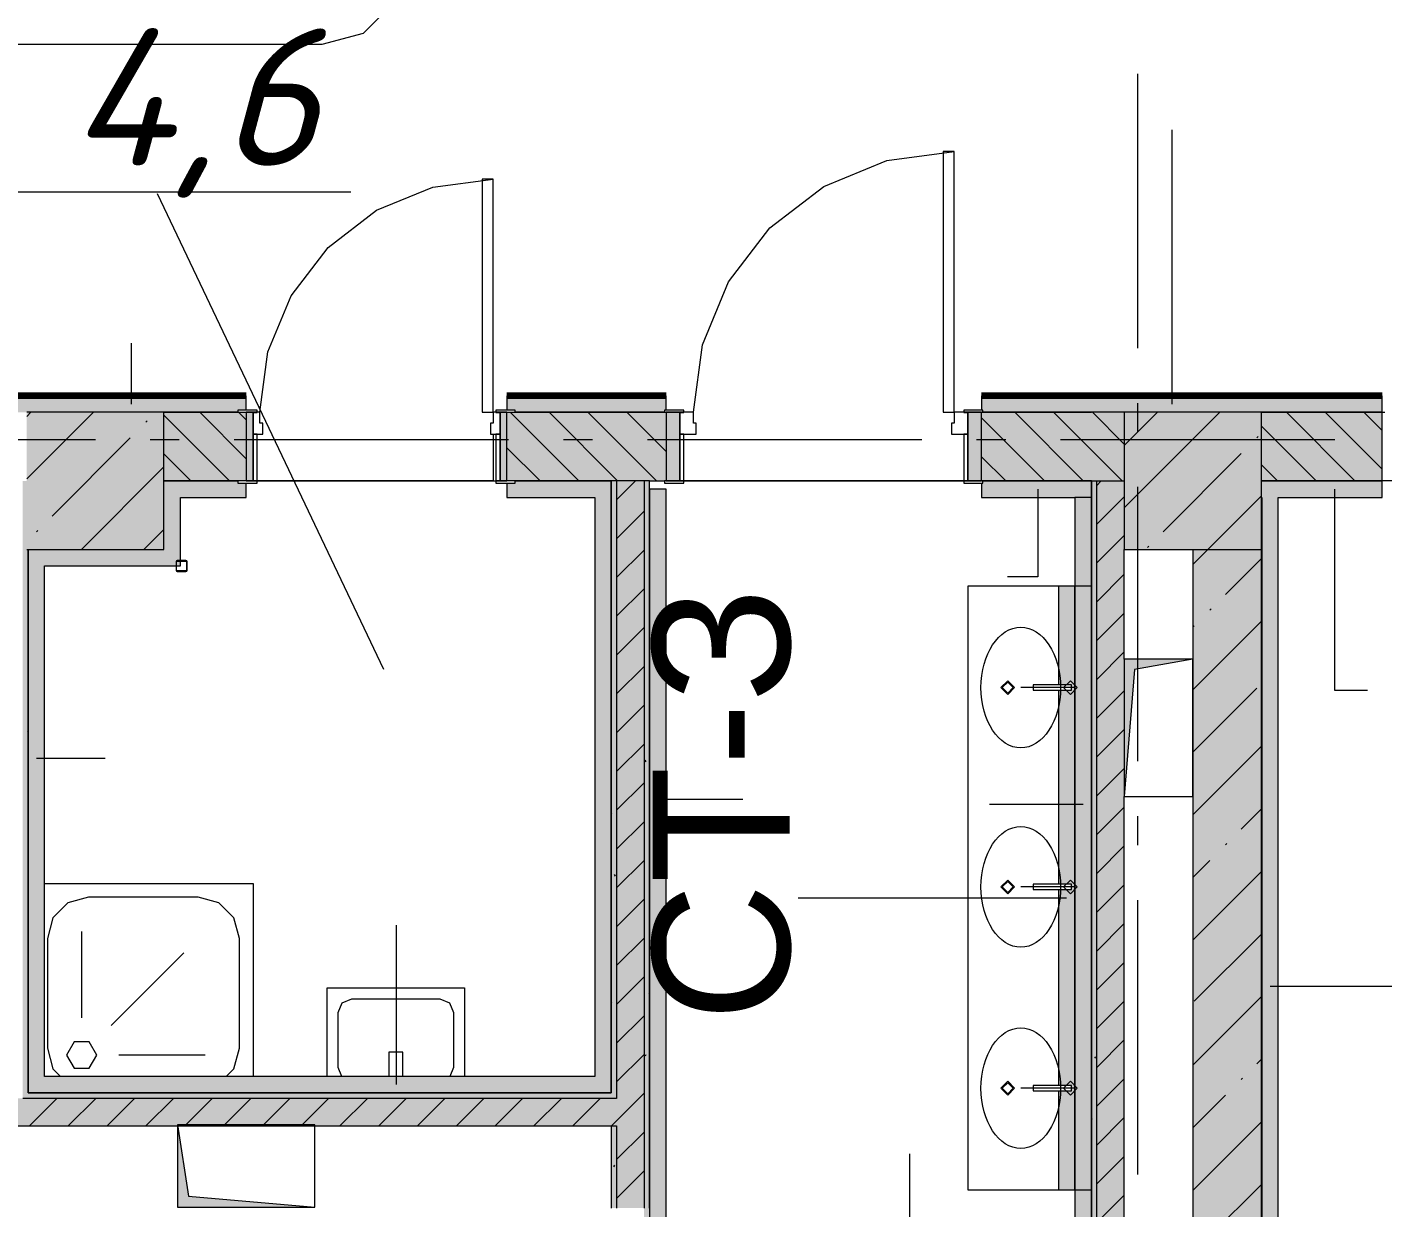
# Model space of a CAD drawing. Header units: millimetres. Extents: x -537608 to 253996, y -217170 to 186033.
# Drawn here: x -355375 to -350434, y -206899 to -202596 of the extents above; entities that cross this region are included whole.
import ezdxf

# ---------------------------------------------------------------- set-up
doc = ezdxf.new("R2010")
doc.units = ezdxf.units.MM
doc.layers.add('16) Лак 1.6м', color=160, linetype='Continuous', lineweight=90)
doc.layers.add('PDF _Геометрия', color=7, linetype='Continuous')
doc.layers.add('PDF _Текст', color=7, linetype='Continuous')
doc.layers.add('PDF _Сплошная заливка', color=7, linetype='Continuous', true_color=0xffffff)
doc.styles.add('PDF GOST-Common', font='arial.ttf')
doc.styles.add('PDF ISOCPEUR Italic', font='isocpeui.ttf')

msp = doc.modelspace()

# ---------------------------------------------------------------- hatches: boundary and pattern name
at = {"layer": 'PDF _Сплошная заливка', "true_color": 0xff7d7d, "transparency": 33554559}
h = msp.add_hatch(color=11, dxfattribs=at)
h.paths.add_polyline_path([(-321426.1849, -203999.6527), (-321123.1866, -203999.6527), (-321123.1866, -203939.6542), (-321816.1883, -203939.6542), (-321816.1883, -203999.6527), (-321694.9038, -203999.6527)], flags=0)
h.paths.add_polyline_path([(-323926.1873, -203999.6527), (-323576.1858, -203999.6527), (-323576.1858, -203939.6542), (-334776.1922, -203939.6542), (-334776.1922, -203999.6527), (-324426.1895, -203999.6527)], flags=0)
h.paths.add_polyline_path([(-335476.1953, -203999.6527), (-335476.1953, -203939.6542), (-335716.1895, -203939.6542), (-335716.1895, -203999.6527), (-335608.8518, -203999.6527)], flags=0)
h.paths.add_polyline_path([(-339976.1894, -203999.6527), (-336416.1926, -203999.6527), (-336416.1926, -203939.6542), (-340318.0442, -203939.6542), (-340318.0442, -203999.6527)], flags=0)
h.paths.add_polyline_path([(-344884.8143, -203999.6527), (-342086.197, -203999.6527), (-342086.197, -203939.6542), (-349226.1959, -203939.6542), (-349226.1959, -203999.6527), (-345356.1994, -203999.6527)], flags=0)
h.paths.add_polyline_path([(-350876.1946, -203999.6527), (-350436.1995, -203999.6527), (-350436.1995, -203939.6542), (-351896.1957, -203939.6542), (-351896.1957, -203991.6523), (-351891.2008, -203991.6523), (-351891.2008, -203999.6527), (-351376.1968, -203999.6527)], flags=0)
h.paths.add_polyline_path([(-353596.1945, -203999.6527), (-353051.1956, -203999.6527), (-353051.1956, -203991.6523), (-353046.2007, -203991.6523), (-353046.2007, -203939.6542), (-353626.1981, -203939.6542), (-353626.1981, -203991.6523), (-353596.1945, -203991.6523), (-353596.1945, -203996.5524)], flags=0)
h.paths.add_polyline_path([(-354606.1973, -203999.6527), (-354606.1973, -203991.6523), (-354576.2023, -203991.6523), (-354576.2023, -203939.6542), (-355710.8611, -203939.6542), (-355710.8611, -203999.6527), (-354876.195, -203999.6527)], flags=0)
at = {"layer": 'PDF _Сплошная заливка', "transparency": 33554559}
h = msp.add_hatch(color=256, dxfattribs=at)
h.paths.add_polyline_path([(-353126.1959, -204249.6538), (-353046.2007, -204249.6538), (-353046.2007, -203999.6527), (-353626.1981, -203999.6527), (-353626.1981, -204249.6538), (-353226.1964, -204249.6538)], flags=0)
h.paths.add_polyline_path([(-351476.1972, -204249.6538), (-351376.1968, -204249.6538), (-351376.1968, -203999.6527), (-351896.1957, -203999.6527), (-351896.1957, -204249.6538), (-351496.1939, -204249.6538)], flags=0)
h.paths.add_polyline_path([(-354876.195, -204249.6538), (-354576.2023, -204249.6538), (-354576.2023, -203999.6527), (-354876.195, -203999.6527)], flags=0)
h = msp.add_hatch(color=256, dxfattribs=at)
h.paths.add_polyline_path([(-350436.1995, -204249.6538), (-350436.1995, -203999.6527), (-350876.1946, -203999.6527), (-350876.1946, -204249.6538), (-350787.6995, -204249.6538)], flags=0)
h.paths.add_polyline_path([(-348976.1948, -204249.6538), (-348976.1948, -203999.6527), (-349226.1959, -203999.6527), (-349226.1959, -204249.6538), (-349101.1609, -204249.6538)], flags=0)
for points in [[(-355370.8579, -206480.0805), (-355370.8579, -204499.6549), (-355376.1973, -204499.6549), (-355376.1973, -204249.6538), (-355390.8545, -204249.6538), (-355390.8545, -206480.0805)], [(-353126.1959, -207047.0654), (-353106.1993, -207047.0654), (-353106.1993, -204249.6538), (-353126.1959, -204249.6538), (-353126.1959, -206899.6569)], [(-351476.1972, -211749.6569), (-351376.1968, -211749.6569), (-351376.1968, -204249.6538), (-351476.1972, -204249.6538), (-351476.1972, -211499.6558)], [(-351126.1957, -211499.6558), (-350876.1946, -211499.6558), (-350876.1946, -204499.6549), (-351126.1957, -204499.6549), (-351126.1957, -211040.3228)]]:
    msp.add_hatch(color=256, dxfattribs=at).paths.add_polyline_path(points)
at = {"layer": 'PDF _Сплошная заливка', "true_color": 0xbce362, "transparency": 33554559}
h = msp.add_hatch(color=63, dxfattribs=at)
h.paths.add_polyline_path([(-353246.2016, -204309.6524), (-353246.2016, -204249.6538), (-353596.1945, -204249.6538), (-353596.1945, -204257.6542), (-353626.1981, -204257.6542), (-353626.1981, -204309.6524), (-353306.2002, -204309.6524)], flags=0)
h.paths.add_polyline_path([(-354876.195, -204309.6524), (-354576.2023, -204309.6524), (-354576.2023, -204257.6542), (-354606.1973, -204257.1547), (-354606.1973, -204249.6538), (-354876.195, -204249.6538)], flags=0)
at = {"layer": 'PDF _Сплошная заливка', "transparency": 33554559}
h = msp.add_hatch(color=256, dxfattribs=at)
h.paths.add_polyline_path([(-353246.2016, -206899.6569), (-353226.1964, -206899.6569), (-353226.1964, -206600.0819), (-353246.2016, -206600.0819), (-353246.2016, -206760.8818)], flags=0)
h.paths.add_polyline_path([(-353226.1964, -206500.0815), (-353226.1964, -204249.6538), (-353246.2016, -204249.6538), (-353246.2016, -206500.0815)], flags=0)
at = {"layer": 'PDF _Сплошная заливка', "true_color": 0x2254ff, "transparency": 33554559}
msp.add_hatch(color=160, dxfattribs=at).paths.add_polyline_path([(-351496.1939, -204309.6524), (-351496.1939, -204249.6538), (-351891.2008, -204250.5365), (-351891.2008, -204257.6542), (-351896.1957, -204257.6542), (-351896.1957, -204309.6524), (-351556.201, -204309.6524)])
at = {"layer": 'PDF _Сплошная заливка', "transparency": 33554559}
h = msp.add_hatch(color=256, dxfattribs=at)
h.paths.add_polyline_path([(-351496.1939, -211749.6569), (-351476.1972, -211749.6569), (-351476.1972, -207147.0659), (-351496.1939, -207149.6537), (-351496.1939, -211040.3228)], flags=0)
h.paths.add_polyline_path([(-351496.1939, -207047.0654), (-351476.1972, -207047.0654), (-351476.1972, -204249.6538), (-351496.1939, -204249.6538), (-351496.1939, -206832.9885)], flags=0)
at = {"layer": 'PDF _Сплошная заливка', "true_color": 0xff7d7d, "transparency": 33554559}
h = msp.add_hatch(color=11, dxfattribs=at)
h.paths.add_polyline_path([(-348976.1948, -204309.6524), (-348976.1948, -204249.6538), (-349226.1959, -204249.6538), (-349226.1959, -204309.6524), (-349036.1933, -204309.6524)], flags=0)
h.paths.add_polyline_path([(-350874.7478, -204309.6524), (-350436.1995, -204309.6524), (-350436.1995, -204249.6538), (-350876.1946, -204249.6538), (-350876.1946, -204309.6524)], flags=0)
at = {"layer": 'PDF _Сплошная заливка', "true_color": 0xbce362, "transparency": 33554559}
for points in [[(-355370.8579, -206420.082), (-355310.8594, -206420.082), (-355310.8594, -204499.6549), (-355370.8579, -204499.6549), (-355370.8579, -205334.3985)], [(-353306.2002, -206480.0805), (-353306.2002, -206420.082), (-355370.8579, -206420.082), (-355370.8579, -206480.0805), (-353317.5075, -206480.0805)]]:
    msp.add_hatch(color=63, dxfattribs=at).paths.add_polyline_path(points)
at = {"layer": 'PDF _Сплошная заливка', "true_color": 0x72dde8, "transparency": 33554559}
msp.add_hatch(color=141, dxfattribs=at).paths.add_polyline_path([(-351616.1995, -206832.9885), (-351556.201, -206832.9885), (-351556.201, -204632.9874), (-351616.1995, -204632.9874), (-351616.1995, -204992.9873), (-351568.4039, -204992.9873), (-351568.4039, -205012.9882), (-351616.1995, -205012.9882), (-351616.1995, -205719.3511), (-351568.4039, -205719.3511), (-351568.4039, -205739.3521), (-351616.1995, -205739.3521), (-351616.1995, -206452.9877), (-351568.4039, -206452.9877), (-351568.4039, -206472.9887), (-351616.1995, -206472.9887), (-351616.1995, -206760.8818)])
at = {"layer": 'PDF _Сплошная заливка', "true_color": 0x7fc3fb, "transparency": 33554559}
msp.add_hatch(color=151, dxfattribs=at).paths.add_polyline_path([(-351556.201, -206832.9885), (-351496.1939, -206832.9885), (-351496.1939, -204632.9874), (-351556.201, -204632.9874), (-351556.201, -206760.8818)])
at = {"layer": 'PDF _Сплошная заливка', "true_color": 0xe2e2e2, "transparency": 33554559}
msp.add_hatch(color=254, dxfattribs=at).paths.add_polyline_path([(-351376.1968, -205399.6546), (-351338.7009, -204937.1525), (-351126.1957, -204899.6524), (-351376.1968, -204899.6524), (-351376.1968, -205334.3985)])
at = {"layer": 'PDF _Сплошная заливка', "transparency": 33554559}
h = msp.add_hatch(color=256, dxfattribs=at)
h.paths.add_polyline_path([(-353246.2016, -206500.0815), (-353246.2016, -206480.0805), (-355390.8545, -206480.0805), (-355390.8545, -206500.0815), (-353317.5075, -206500.0815)], flags=0)
h.paths.add_polyline_path([(-355490.855, -206500.0815), (-355490.855, -206480.0805), (-357830.359, -206480.0805), (-357830.359, -206500.0815), (-355847.3154, -206500.0815)], flags=0)
h.paths.add_polyline_path([(-357890.857, -206500.0815), (-357890.857, -206480.0805), (-357910.8622, -206480.0805), (-357910.8622, -206500.0815)], flags=0)
h = msp.add_hatch(color=256, dxfattribs=at)
h.paths.add_polyline_path([(-353317.5075, -206600.0819), (-353226.1964, -206600.0819), (-353226.1964, -206500.0815), (-357830.359, -206500.0815), (-357830.359, -206600.0819), (-354786.2015, -206600.0819)], flags=0)
h.paths.add_polyline_path([(-358010.8627, -206600.0819), (-357890.857, -206600.0819), (-357890.857, -206500.0815), (-358010.8627, -206500.0815)], flags=0)

# ---------------------------------------------------------------- linework, layer by layer
at = {"layer": '16) Лак 1.6м'}
for p, q in [((-354576.2023, -203939.6542), (-355710.8611, -203939.6542)), ((-353046.2007, -203939.6542), (-353626.1981, -203939.6542)), ((-350436.1995, -203939.6542), (-351896.1957, -203939.6542))]:
    msp.add_line(p, q, dxfattribs=at)
at = {"layer": 'PDF _Геометрия', "color": 253, "lineweight": 9, "true_color": 0xaaaaaa}
for p, q in [((-354149.3058, -202618.2308), (-354039.5051, -202508.4237)), ((-354299.3065, -202658.4222), (-354149.3058, -202618.2308)), ((-355499.3118, -202658.4222), (-354299.3065, -202658.4222)), ((-351326.1966, -203765.8591), (-351326.1966, -202765.8611)), ((-355608.346, -203196.4585), (-354195.4393, -203196.4585)), ((-354074.4691, -204936.8555), (-354899.3092, -203203.8689)), ((-351326.1966, -204071.6949), (-351326.1966, -203965.8599)), ((-355125.8861, -204099.6531), (-356125.8819, -204099.6531)), ((-354820.046, -204099.6531), (-354925.8852, -204099.6531)), ((-353620.0493, -204099.6531), (-354620.0537, -204099.6531)), ((-353314.2177, -204099.6531), (-353420.0484, -204099.6531)), ((-352114.2125, -204099.6531), (-353114.2168, -204099.6531)), ((-351808.3809, -204099.6531), (-351914.2116, -204099.6531)), ((-350608.3842, -204099.6531), (-351608.38, -204099.6531)), ((-354826.2034, -204249.6538), (-354819.202, -204249.6538)), ((-353296.2018, -204249.6538), (-353289.2004, -204249.6538)), ((-351326.1966, -205271.6958), (-351326.1966, -204271.6958)), ((-351496.1939, -204632.9874), (-351946.1959, -204632.9874)), ((-351946.1959, -204632.9874), (-351946.1959, -206832.9885)), ((-351496.1939, -206832.9885), (-351496.1939, -204632.9874)), ((-351126.1957, -204899.6524), (-351376.1968, -204899.6524)), ((-351376.1968, -204899.6524), (-351376.1968, -205399.6546)), ((-351126.1957, -204899.6524), (-351338.7009, -204937.1525)), ((-351126.1957, -205399.6546), (-351126.1957, -204899.6524)), ((-351338.7009, -204937.1525), (-351376.1968, -205399.6546)), ((-351800.6992, -204977.9855), (-351825.6993, -205002.9856)), ((-351800.6992, -204982.9846), (-351820.7044, -205002.9856)), ((-351775.6991, -205002.9856), (-351800.6992, -204977.9855)), ((-351780.7025, -205002.9856), (-351800.6992, -204982.9846)), ((-351568.4039, -204992.9873), (-351708.4063, -204992.9873)), ((-351708.4063, -204992.9873), (-351708.4063, -205012.9882)), ((-351572.4257, -204977.9855), (-351597.4258, -205002.9856)), ((-351547.4256, -205002.9856), (-351572.4257, -204977.9855)), ((-351568.4039, -205012.9882), (-351568.4039, -204992.9873)), ((-351825.6993, -205002.9856), (-351800.6992, -205027.9857)), ((-351820.7044, -205002.9856), (-351800.6992, -205022.9866)), ((-351800.6992, -205022.9866), (-351780.7025, -205002.9856)), ((-351800.6992, -205027.9857), (-351775.6991, -205002.9856)), ((-351558.4057, -205002.9856), (-351753.4031, -205002.9856)), ((-351708.4063, -205012.9882), (-351568.4039, -205012.9882)), ((-351597.4258, -205002.9856), (-351572.4257, -205027.9857)), ((-351572.4257, -205027.9857), (-351547.4256, -205002.9856)), ((-351376.1968, -205399.6546), (-351126.1957, -205399.6546)), ((-351326.1966, -205577.5274), (-351326.1966, -205471.6967)), ((-355310.8594, -205717.0647), (-355000.8597, -205717.0647)), ((-355000.8597, -205717.0647), (-354550.8577, -205717.0647)), ((-354550.8577, -205717.0647), (-354550.8577, -206167.0667)), ((-351800.6992, -205704.3537), (-351825.6993, -205729.3538)), ((-351825.6993, -205729.3538), (-351800.6992, -205754.3539)), ((-351800.6992, -205709.3528), (-351820.7044, -205729.3538)), ((-351820.7044, -205729.3538), (-351800.6992, -205749.3547)), ((-351775.6991, -205729.3538), (-351800.6992, -205704.3537)), ((-351780.7025, -205729.3538), (-351800.6992, -205709.3528)), ((-351800.6992, -205749.3547), (-351780.7025, -205729.3538)), ((-351800.6992, -205754.3539), (-351775.6991, -205729.3538)), ((-351558.4057, -205729.3538), (-351753.4031, -205729.3538)), ((-351568.4039, -205719.3511), (-351708.4063, -205719.3511)), ((-351708.4063, -205719.3511), (-351708.4063, -205739.3521)), ((-351708.4063, -205739.3521), (-351568.4039, -205739.3521)), ((-351572.4257, -205704.3537), (-351597.4258, -205729.3538)), ((-351597.4258, -205729.3538), (-351572.4257, -205754.3539)), ((-351547.4256, -205729.3538), (-351572.4257, -205704.3537)), ((-351572.4257, -205754.3539), (-351547.4256, -205729.3538)), ((-351568.4039, -205739.3521), (-351568.4039, -205719.3511)), ((-355225.8607, -205787.1649), (-355280.761, -205842.0652)), ((-355150.8604, -205767.0649), (-355225.8607, -205787.1649)), ((-355000.8597, -205767.0649), (-355150.8604, -205767.0649)), ((-354750.8586, -205767.0649), (-355000.8597, -205767.0649)), ((-354675.8583, -205787.1649), (-354750.8586, -205767.0649)), ((-354620.9579, -205842.0652), (-354675.8583, -205787.1649)), ((-351326.1966, -206777.5284), (-351326.1966, -205777.5283)), ((-355280.761, -205842.0652), (-355300.861, -205917.0656)), ((-354600.8579, -205917.0656), (-354620.9579, -205842.0652)), ((-355300.861, -205917.0656), (-355300.861, -206317.0674)), ((-355175.8605, -205892.0655), (-355175.8605, -206206.2031)), ((-354600.8579, -206167.0667), (-354600.8579, -205917.0656)), ((-354803.9332, -205970.1402), (-355068.0922, -206234.2992)), ((-354280.86, -206420.082), (-354280.86, -206097.0655)), ((-354280.86, -206097.0655), (-353780.8578, -206097.0655)), ((-353780.8578, -206097.0655), (-353780.8578, -206420.082)), ((-354600.8579, -206317.0674), (-354600.8579, -206167.0667)), ((-354550.8577, -206167.0667), (-354550.8577, -206420.082)), ((-354240.8581, -206187.0676), (-354226.2094, -206151.7118)), ((-354226.2094, -206151.7118), (-354190.8579, -206137.0674)), ((-354190.8579, -206137.0674), (-353870.8599, -206137.0674)), ((-353870.8599, -206137.0674), (-353835.4997, -206151.7118)), ((-353835.4997, -206151.7118), (-353820.8597, -206187.0676)), ((-354240.8581, -206387.0685), (-354240.8581, -206187.0676)), ((-353820.8597, -206187.0676), (-353820.8597, -206387.0685)), ((-355300.861, -206317.0674), (-355280.761, -206392.0677)), ((-355203.7542, -206293.7509), (-355231.6478, -206342.0675)), ((-355147.9668, -206293.7509), (-355203.7542, -206293.7509)), ((-355120.0645, -206342.0675), (-355147.9668, -206293.7509)), ((-354620.9579, -206392.0677), (-354600.8579, -206317.0674)), ((-354005.8587, -206332.0519), (-354055.859, -206332.0519)), ((-354055.859, -206332.0519), (-354055.859, -206420.082)), ((-354005.8587, -206420.082), (-354005.8587, -206332.0519)), ((-355231.6478, -206342.0675), (-355203.7542, -206390.3841)), ((-355147.9668, -206390.3841), (-355120.0645, -206342.0675)), ((-354725.8585, -206342.0675), (-355039.9919, -206342.0675)), ((-355280.761, -206392.0677), (-355252.7468, -206420.082)), ((-355203.7542, -206390.3841), (-355147.9668, -206390.3841)), ((-354648.9722, -206420.082), (-354620.9579, -206392.0677)), ((-354227.1825, -206420.082), (-354240.8581, -206387.0685)), ((-353820.8597, -206387.0685), (-353834.5352, -206420.082)), ((-351800.6992, -206437.9859), (-351825.6993, -206462.986)), ((-351825.6993, -206462.986), (-351800.6992, -206487.9861)), ((-351800.6992, -206442.9851), (-351820.7044, -206462.986)), ((-351820.7044, -206462.986), (-351800.6992, -206482.987)), ((-351775.6991, -206462.986), (-351800.6992, -206437.9859)), ((-351780.7025, -206462.986), (-351800.6992, -206442.9851)), ((-351800.6992, -206482.987), (-351780.7025, -206462.986)), ((-351800.6992, -206487.9861), (-351775.6991, -206462.986)), ((-351558.4057, -206462.986), (-351753.4031, -206462.986)), ((-351568.4039, -206452.9877), (-351708.4063, -206452.9877)), ((-351708.4063, -206452.9877), (-351708.4063, -206472.9887)), ((-351708.4063, -206472.9887), (-351568.4039, -206472.9887)), ((-351572.4257, -206437.9859), (-351597.4258, -206462.986)), ((-351597.4258, -206462.986), (-351572.4257, -206487.9861)), ((-351547.4256, -206462.986), (-351572.4257, -206437.9859)), ((-351572.4257, -206487.9861), (-351547.4256, -206462.986)), ((-351568.4039, -206472.9887), (-351568.4039, -206452.9877)), ((-354826.2034, -206597.0678), (-354826.2034, -206897.0691)), ((-354326.2012, -206597.0678), (-354826.2034, -206597.0678)), ((-354826.2034, -206597.0678), (-354786.2015, -206857.0671)), ((-354326.2012, -206897.0691), (-354326.2012, -206597.0678)), ((-354786.2015, -206857.0671), (-354326.2012, -206897.0691)), ((-351946.1959, -206832.9885), (-351496.1939, -206832.9885)), ((-354826.2034, -206897.0691), (-354326.2012, -206897.0691))]:
    msp.add_line(p, q, dxfattribs=at)
at = {"layer": 'PDF _Геометрия', "lineweight": 9}
for p, q in [((-351201.0582, -203969.6535), (-351201.0582, -202969.6533)), ((-352242.0721, -203082.0247), (-351996.1961, -203049.6528)), ((-351996.1961, -203049.6528), (-352036.198, -203049.6528)), ((-352036.198, -203049.6528), (-352036.198, -203999.6527)), ((-351996.1961, -203999.6527), (-351996.1961, -203049.6528)), ((-352471.1981, -203176.929), (-352242.0721, -203082.0247)), ((-353896.1959, -203178.617), (-353676.1984, -203149.6533)), ((-353676.1984, -203149.6533), (-353716.2002, -203149.6533)), ((-353716.2002, -203149.6533), (-353716.2002, -203999.6527)), ((-353676.1984, -203999.6527), (-353676.1984, -203149.6533)), ((-354101.2002, -203263.5316), (-353896.1959, -203178.617)), ((-352667.9524, -203327.9029), (-352471.1981, -203176.929)), ((-354277.243, -203398.6123), (-354101.2002, -203263.5316)), ((-352818.9262, -203524.6549), (-352667.9524, -203327.9029)), ((-354412.3194, -203574.6551), (-354277.243, -203398.6123)), ((-352913.8284, -203753.7766), (-352818.9262, -203524.6549)), ((-354497.2319, -203779.6594), (-354412.3194, -203574.6551)), ((-354994.8229, -203969.6535), (-354994.8229, -203747.7699)), ((-352946.2002, -203999.6527), (-352913.8284, -203753.7766)), ((-354526.2021, -203999.6527), (-354497.2319, -203779.6594)), ((-354576.2023, -203991.6523), (-354576.2023, -203939.6542)), ((-353626.1981, -203939.6542), (-353626.1981, -203991.6523)), ((-353046.2007, -203991.6523), (-353046.2007, -203939.6542)), ((-351896.1957, -203939.6542), (-351896.1957, -203991.6523)), ((-350436.1995, -203999.6527), (-350436.1995, -203939.6542)), ((-355376.1973, -204242.6653), (-355133.1889, -203999.6527)), ((-355376.1973, -204014.5683), (-355361.2816, -203999.6527)), ((-354876.195, -203999.6527), (-355376.1973, -203999.6527)), ((-354876.195, -204499.6549), (-354876.195, -203999.6527)), ((-354606.1973, -203999.6527), (-354876.195, -203999.6527)), ((-354876.195, -203999.6527), (-354606.1973, -203999.6527)), ((-354636.6745, -204249.6538), (-354876.195, -204010.1333)), ((-354576.2023, -204168.7113), (-354745.2609, -203999.6527)), ((-354536.2004, -203991.6523), (-354606.1973, -203991.6523)), ((-354606.1973, -203991.6523), (-354606.1973, -203999.6527)), ((-354606.1973, -203999.6527), (-354536.2004, -203999.6527)), ((-354576.2023, -204027.2923), (-354603.8377, -203999.6527)), ((-354551.2022, -203999.6527), (-354576.2023, -203999.6527)), ((-354576.2023, -203999.6527), (-354576.2023, -204249.6538)), ((-354526.2021, -203999.6527), (-354551.2022, -203999.6527)), ((-354551.2022, -203999.6527), (-354551.2022, -204079.6522)), ((-354551.2022, -204249.6538), (-354551.2022, -203999.6527)), ((-354536.2004, -203999.6527), (-354551.2022, -203999.6527)), ((-354551.2022, -203999.6527), (-354551.2022, -204000.656)), ((-354551.2022, -204000.656), (-354536.2004, -204000.656)), ((-354536.2004, -203999.6527), (-354536.2004, -203991.6523)), ((-354536.2004, -204000.656), (-354536.2004, -203999.6527)), ((-354526.2021, -204039.6546), (-354526.2021, -203999.6527)), ((-353716.2002, -203999.6527), (-353676.1984, -203999.6527)), ((-353676.1984, -203999.6527), (-353676.1984, -204039.6546)), ((-353651.1983, -203999.6527), (-353676.1984, -203999.6527)), ((-353596.1945, -203991.6523), (-353666.2, -203991.6523)), ((-353666.2, -203991.6523), (-353666.2, -203999.6527)), ((-353651.1983, -203999.6527), (-353666.2, -203999.6527)), ((-353666.2, -203999.6527), (-353666.2, -204000.656)), ((-353666.2, -203999.6527), (-353596.1945, -203999.6527)), ((-353666.2, -204000.656), (-353651.1983, -204000.656)), ((-353651.1983, -204079.6522), (-353651.1983, -203999.6527)), ((-353626.1981, -203999.6527), (-353651.1983, -203999.6527)), ((-353651.1983, -203999.6527), (-353651.1983, -204249.6538)), ((-353651.1983, -204000.656), (-353651.1983, -203999.6527)), ((-353626.1981, -204249.6538), (-353626.1981, -203999.6527)), ((-353363.8821, -204249.6538), (-353613.8832, -203999.6527)), ((-353596.1945, -203999.6527), (-353596.1945, -203991.6523)), ((-353051.1956, -203999.6527), (-353596.1945, -203999.6527)), ((-353596.1945, -203999.6527), (-353051.1956, -203999.6527)), ((-353222.4674, -204249.6538), (-353472.4685, -203999.6527)), ((-353081.0441, -204249.6538), (-353331.0453, -203999.6527)), ((-353046.2007, -204143.0783), (-353189.6219, -203999.6527)), ((-352981.1987, -203991.6523), (-353051.1956, -203991.6523)), ((-353051.1956, -203991.6523), (-353051.1956, -203999.6527)), ((-353051.1956, -203999.6527), (-352981.1987, -203999.6527)), ((-353046.2007, -204001.655), (-353048.1986, -203999.6527)), ((-352996.2005, -203999.6527), (-353046.2007, -203999.6527)), ((-353046.2007, -203999.6527), (-353046.2007, -204249.6538)), ((-352946.2002, -203999.6527), (-352996.2005, -203999.6527)), ((-352996.2005, -203999.6527), (-352996.2005, -204079.6522)), ((-352996.2005, -204249.6538), (-352996.2005, -203999.6527)), ((-352981.1987, -203999.6527), (-352996.2005, -203999.6527)), ((-352996.2005, -203999.6527), (-352996.2005, -204000.656)), ((-352996.2005, -204000.656), (-352981.1987, -204000.656)), ((-352981.1987, -203999.6527), (-352981.1987, -203991.6523)), ((-352981.1987, -204000.656), (-352981.1987, -203999.6527)), ((-352946.2002, -204039.6546), (-352946.2002, -203999.6527)), ((-352036.198, -203999.6527), (-351996.1961, -203999.6527)), ((-351996.1961, -203999.6527), (-351996.1961, -204039.6546)), ((-351946.1959, -203999.6527), (-351996.1961, -203999.6527)), ((-351891.2008, -203991.6523), (-351961.1976, -203991.6523)), ((-351961.1976, -203991.6523), (-351961.1976, -203999.6527)), ((-351946.1959, -203999.6527), (-351961.1976, -203999.6527)), ((-351961.1976, -203999.6527), (-351961.1976, -204000.656)), ((-351961.1976, -203999.6527), (-351891.2008, -203999.6527)), ((-351961.1976, -204000.656), (-351946.1959, -204000.656)), ((-351946.1959, -204079.6522), (-351946.1959, -203999.6527)), ((-351896.1957, -203999.6527), (-351946.1959, -203999.6527)), ((-351946.1959, -203999.6527), (-351946.1959, -204249.6538)), ((-351946.1959, -204000.656), (-351946.1959, -203999.6527)), ((-351896.1957, -204249.6538), (-351896.1957, -203999.6527)), ((-351891.2008, -203999.6527), (-351891.2008, -203991.6523)), ((-351496.1939, -203999.6527), (-351891.2008, -203999.6527)), ((-351891.2008, -203999.6527), (-351496.1939, -203999.6527)), ((-351525.4051, -204249.6538), (-351775.4062, -203999.6527)), ((-351383.9819, -204249.6538), (-351633.983, -203999.6527)), ((-351476.1972, -203999.6527), (-351496.1939, -203999.6527)), ((-351376.1968, -204116.0199), (-351492.5683, -203999.6527)), ((-351376.1968, -203999.6527), (-351476.1972, -203999.6527)), ((-351376.1968, -204348.44), (-351027.4095, -203999.6527)), ((-351376.1968, -204120.343), (-351255.5108, -203999.6527)), ((-350876.1946, -203999.6527), (-351376.1968, -203999.6527)), ((-351376.1968, -203999.6527), (-351376.1968, -204499.6549)), ((-350876.1946, -204499.6549), (-350876.1946, -203999.6527)), ((-350436.1995, -203999.6527), (-350876.1946, -203999.6527)), ((-350876.1946, -203999.6527), (-350436.1995, -203999.6527)), ((-350535.4594, -204249.6538), (-350785.4604, -203999.6527)), ((-350436.1995, -204207.4947), (-350644.0371, -203999.6527)), ((-350436.1995, -204066.0714), (-350502.6138, -203999.6527)), ((-350436.1995, -204249.6538), (-350436.1995, -203999.6527)), ((-354941.5243, -204036.085), (-354936.7792, -204031.3442)), ((-354516.1952, -204039.6546), (-354526.2021, -204039.6546)), ((-354516.1952, -204079.6522), (-354516.1952, -204039.6546)), ((-353676.1984, -204039.6546), (-353686.1966, -204039.6546)), ((-353686.1966, -204039.6546), (-353686.1966, -204079.6522)), ((-352936.202, -204039.6546), (-352946.2002, -204039.6546)), ((-352936.202, -204079.6522), (-352936.202, -204039.6546)), ((-351996.1961, -204039.6546), (-352006.1944, -204039.6546)), ((-352006.1944, -204039.6546), (-352006.1944, -204079.6522)), ((-351666.8284, -204249.6538), (-351896.1957, -204020.2866)), ((-350676.8826, -204249.6538), (-350876.1946, -204050.3332)), ((-355283.6718, -204378.2326), (-354998.5431, -204093.1125)), ((-354551.2022, -204079.6522), (-354516.1952, -204079.6522)), ((-354536.2004, -204079.6522), (-354551.2022, -204079.6522)), ((-354551.2022, -204079.6522), (-354551.2022, -204249.6538)), ((-354536.2004, -204249.6538), (-354536.2004, -204079.6522)), ((-353686.1966, -204079.6522), (-353651.1983, -204079.6522)), ((-353651.1983, -204079.6522), (-353666.2, -204079.6522)), ((-353666.2, -204079.6522), (-353666.2, -204249.6538)), ((-353651.1983, -204249.6538), (-353651.1983, -204079.6522)), ((-352996.2005, -204079.6522), (-352936.202, -204079.6522)), ((-352981.1987, -204079.6522), (-352996.2005, -204079.6522)), ((-352996.2005, -204079.6522), (-352996.2005, -204249.6538)), ((-352981.1987, -204249.6538), (-352981.1987, -204079.6522)), ((-352006.1944, -204079.6522), (-351946.1959, -204079.6522)), ((-351946.1959, -204079.6522), (-351961.1976, -204079.6522)), ((-351961.1976, -204079.6522), (-351961.1976, -204249.6538)), ((-351946.1959, -204249.6538), (-351946.1959, -204079.6522)), ((-350892.7723, -204093.1125), (-350888.0272, -204088.3674)), ((-354778.0978, -204249.6538), (-354876.195, -204151.5566)), ((-353505.3054, -204249.6538), (-353626.1981, -204128.7611)), ((-351234.9198, -204435.26), (-350949.7911, -204150.1356)), ((-355176.9886, -204499.6549), (-354876.195, -204198.8613)), ((-351808.2518, -204249.6538), (-351896.1957, -204161.7056)), ((-350818.2973, -204249.6538), (-350876.1946, -204191.7565)), ((-354876.195, -204249.6538), (-354606.1973, -204249.6538)), ((-354606.1973, -204249.6538), (-354876.195, -204249.6538)), ((-354536.2004, -204249.6538), (-354606.1973, -204249.6538)), ((-354606.1973, -204249.6538), (-354606.1973, -204257.6542)), ((-354606.1973, -204257.6542), (-354536.2004, -204257.6542)), ((-354576.2023, -204249.6538), (-354551.2022, -204249.6538)), ((-354576.2023, -204309.6524), (-354576.2023, -204257.6542)), ((-354551.2022, -204249.6538), (-354536.2004, -204249.6538)), ((-354536.2004, -204257.6542), (-354536.2004, -204249.6538)), ((-353666.2, -204249.6538), (-353651.1983, -204249.6538)), ((-353596.1945, -204249.6538), (-353666.2, -204249.6538)), ((-353666.2, -204249.6538), (-353666.2, -204257.6542)), ((-353666.2, -204257.6542), (-353596.1945, -204257.6542)), ((-353651.1983, -204249.6538), (-353626.1981, -204249.6538)), ((-353626.1981, -204257.6542), (-353626.1981, -204309.6524)), ((-353246.2016, -204249.6538), (-353596.1945, -204249.6538)), ((-353596.1945, -204249.6538), (-353246.2016, -204249.6538)), ((-353596.1945, -204257.6542), (-353596.1945, -204249.6538)), ((-353226.1964, -204249.6538), (-353246.2016, -204249.6538)), ((-353246.2016, -204249.6538), (-353246.2016, -204309.6524)), ((-353246.2016, -204309.6524), (-353246.2016, -204249.6538)), ((-353226.1964, -204318.9229), (-353156.9315, -204249.6538)), ((-353126.1959, -204249.6538), (-353226.1964, -204249.6538)), ((-353226.1964, -204249.6538), (-353226.1964, -206500.0815)), ((-353106.1993, -204249.6538), (-353126.1959, -204249.6538)), ((-353126.1959, -204249.6538), (-353126.1959, -206899.6569)), ((-353106.1993, -206899.6569), (-353106.1993, -204249.6538)), ((-353106.1993, -204249.6538), (-353051.1956, -204249.6538)), ((-352981.1987, -204249.6538), (-353051.1956, -204249.6538)), ((-353051.1956, -204249.6538), (-353051.1956, -204257.6542)), ((-353051.1956, -204257.6542), (-352981.1987, -204257.6542)), ((-353046.2007, -204249.6538), (-352996.2005, -204249.6538)), ((-352996.2005, -204249.6538), (-352981.1987, -204249.6538)), ((-352981.1987, -204257.6542), (-352981.1987, -204249.6538)), ((-351961.1976, -204249.6538), (-351946.1959, -204249.6538)), ((-351891.2008, -204249.6538), (-351961.1976, -204249.6538)), ((-351961.1976, -204249.6538), (-351961.1976, -204257.6542)), ((-351961.1976, -204257.6542), (-351891.2008, -204257.6542)), ((-351946.1959, -204249.6538), (-351896.1957, -204249.6538)), ((-351896.1957, -204257.6542), (-351896.1957, -204309.6524)), ((-351891.2008, -204257.6542), (-351891.2008, -204249.6538)), ((-351496.1939, -204249.6538), (-351891.2008, -204249.6538)), ((-351891.2008, -204249.6538), (-351496.1939, -204249.6538)), ((-351496.1939, -204309.6524), (-351496.1939, -204249.6538)), ((-351496.1939, -204249.6538), (-351496.1939, -204632.9874)), ((-351496.1939, -204249.6538), (-351476.1972, -204249.6538)), ((-351476.1972, -204265.9775), (-351459.8778, -204249.6538)), ((-351476.1972, -207047.0654), (-351476.1972, -204249.6538)), ((-351476.1972, -204249.6538), (-351376.1968, -204249.6538)), ((-350436.1995, -204249.6538), (-350876.1946, -204249.6538)), ((-350876.1946, -204249.6538), (-350436.1995, -204249.6538)), ((-350436.1995, -204309.6524), (-350436.1995, -204249.6538)), ((-353046.2007, -204279.6531), (-353106.1993, -204279.6531)), ((-353106.1993, -204279.6531), (-353106.1993, -207209.6566)), ((-353046.2007, -207209.6566), (-353046.2007, -204279.6531)), ((-351691.3463, -204279.6531), (-351691.3463, -204598.7769)), ((-351476.1972, -204407.4008), (-351376.1968, -204307.4003)), ((-351071.2178, -204499.6549), (-350876.1946, -204304.636)), ((-350609.4435, -204279.6531), (-350609.4435, -205012.7299)), ((-354816.1965, -204499.6549), (-354816.1965, -204309.6524)), ((-354816.1965, -204309.6524), (-354576.2023, -204309.6524)), ((-353626.1981, -204309.6524), (-353306.2002, -204309.6524)), ((-353306.2002, -204309.6524), (-353306.2002, -206420.082)), ((-353246.2016, -206480.0805), (-353246.2016, -204309.6524)), ((-353246.2016, -204309.6524), (-353246.2016, -206480.0805)), ((-351896.1957, -204309.6524), (-351556.201, -204309.6524)), ((-351556.201, -204309.6524), (-351556.201, -204632.9874)), ((-351496.1939, -204309.6524), (-351556.201, -204309.6524)), ((-351496.1939, -204632.9874), (-351496.1939, -204309.6524)), ((-350876.1946, -204309.6524), (-350874.7478, -204309.6524)), ((-350874.7478, -204309.6524), (-350874.7478, -211689.6583)), ((-350814.7492, -211689.6583), (-350814.7492, -204309.6524)), ((-350814.7492, -204309.6524), (-350436.1995, -204309.6524)), ((-353226.1964, -204460.342), (-353126.1959, -204360.3415)), ((-355340.6907, -204435.26), (-355335.9542, -204430.5149)), ((-354948.8874, -204499.6549), (-354876.195, -204426.9625)), ((-351476.1972, -204548.8198), (-351376.1968, -204448.8194)), ((-355376.1973, -204499.6549), (-354876.195, -204499.6549)), ((-355370.8579, -206420.082), (-355370.8579, -204499.6549)), ((-355370.8579, -204499.6549), (-355370.8579, -206420.082)), ((-354816.1965, -204559.6535), (-354816.1965, -204499.6549)), ((-353226.1964, -204601.7653), (-353126.1959, -204501.7648)), ((-351376.1968, -204899.6524), (-351376.1968, -204499.6549)), ((-351376.1968, -204499.6549), (-350876.1946, -204499.6549)), ((-351291.9387, -204492.2832), (-351287.2022, -204487.5424)), ((-351126.1957, -204554.6371), (-351071.2178, -204499.6549)), ((-351126.1957, -204499.6549), (-351126.1957, -211499.6558)), ((-350876.1946, -211499.6558), (-350876.1946, -204499.6549)), ((-354830.6385, -204540.828), (-354831.8097, -204543.6527)), ((-354831.8097, -204543.6527), (-354831.8097, -204575.6542)), ((-354827.8052, -204539.6525), (-354830.6385, -204540.828)), ((-354829.8031, -204543.6527), (-354829.2176, -204542.2404)), ((-354829.8031, -204575.6542), (-354829.8031, -204543.6527)), ((-354829.2176, -204542.2404), (-354827.8052, -204541.6548)), ((-354795.8037, -204539.6525), (-354827.8052, -204539.6525)), ((-354827.8052, -204541.6548), (-354795.8037, -204541.6548)), ((-354792.979, -204540.828), (-354795.8037, -204539.6525)), ((-354795.8037, -204541.6548), (-354794.3913, -204542.2404)), ((-354794.3913, -204542.2404), (-354793.8058, -204543.6527)), ((-354793.8058, -204543.6527), (-354793.8058, -204575.6542)), ((-354791.8078, -204543.6527), (-354792.979, -204540.828)), ((-354791.8078, -204575.6542), (-354791.8078, -204543.6527)), ((-351006.8186, -204663.357), (-350876.1946, -204532.7372)), ((-355310.8594, -206420.082), (-355310.8594, -204559.6535)), ((-355310.8594, -204559.6535), (-354816.1965, -204559.6535)), ((-354831.8097, -204575.6542), (-354830.6385, -204578.4832)), ((-354830.6385, -204578.4832), (-354827.8052, -204579.6544)), ((-354829.2176, -204577.0666), (-354829.8031, -204575.6542)), ((-354827.8052, -204577.6565), (-354829.2176, -204577.0666)), ((-354795.8037, -204577.6565), (-354827.8052, -204577.6565)), ((-354827.8052, -204579.6544), (-354795.8037, -204579.6544)), ((-354794.3913, -204577.0666), (-354795.8037, -204577.6565)), ((-354795.8037, -204579.6544), (-354792.979, -204578.4832)), ((-354793.8058, -204575.6542), (-354794.3913, -204577.0666)), ((-354792.979, -204578.4832), (-354791.8078, -204575.6542)), ((-351691.3463, -204598.7769), (-351801.2245, -204598.7769)), ((-351476.1972, -204690.2431), (-351376.1968, -204590.2427)), ((-353226.1964, -204743.1842), (-353126.1959, -204643.1838)), ((-351476.1972, -204831.6621), (-351376.1968, -204731.6616)), ((-351063.8461, -204720.3801), (-351059.101, -204715.6393)), ((-353226.1964, -204884.6075), (-353126.1959, -204784.6071)), ((-351126.1957, -205010.8353), (-350876.1946, -204760.8341)), ((-351126.1957, -204782.734), (-351120.8649, -204777.4076)), ((-351476.1972, -204973.0853), (-351376.1968, -204873.0849)), ((-353226.1964, -205026.0265), (-353126.1959, -204926.0304)), ((-351476.1972, -205114.5043), (-351376.1968, -205014.5039)), ((-351126.1957, -205238.9322), (-350892.7723, -205005.5045)), ((-350609.4435, -205012.7299), (-350489.5842, -205012.7299)), ((-353226.1964, -205167.4498), (-353126.1959, -205067.4494)), ((-351476.1972, -205255.9277), (-351376.1968, -205155.9272)), ((-353226.1964, -205308.8731), (-353126.1959, -205208.8726)), ((-351126.1957, -205467.0291), (-350876.1946, -205217.0323)), ((-355340.8543, -205260.0182), (-355089.6734, -205260.0182)), ((-351476.1972, -205397.3509), (-351376.1968, -205297.3505)), ((-353226.1964, -205450.2921), (-353126.1959, -205350.2916)), ((-353076.1957, -205410.1567), (-352766.1099, -205410.1567)), ((-351526.1975, -205428.9262), (-351867.3632, -205428.9262)), ((-351476.1972, -205538.7699), (-351376.1968, -205438.7695)), ((-351376.1968, -211499.6558), (-351376.1968, -205399.6546)), ((-353226.1964, -205591.7154), (-353126.1959, -205491.7149)), ((-350949.7911, -205518.7259), (-350876.1946, -205445.1293)), ((-351476.1972, -205680.1932), (-351376.1968, -205580.1927)), ((-351006.8186, -205575.7491), (-351002.0735, -205571.0082)), ((-353226.1964, -205733.1344), (-353126.1959, -205633.1339)), ((-351126.1957, -205695.1304), (-351063.8461, -205632.7766)), ((-351126.1957, -205923.2274), (-350876.1946, -205673.2263)), ((-351476.1972, -205821.6122), (-351376.1968, -205721.6118)), ((-353226.1964, -205874.5577), (-353126.1959, -205774.5572)), ((-351586.196, -205770.501), (-352565.0498, -205770.501)), ((-354028.0342, -206450.0812), (-354028.0342, -205869.4121)), ((-351476.1972, -205963.0355), (-351376.1968, -205863.035)), ((-353226.1964, -206015.9766), (-353126.1959, -205915.9762)), ((-351120.8649, -206145.9979), (-350876.1946, -205901.3275)), ((-351476.1972, -206104.4545), (-351376.1968, -206004.454)), ((-353226.1964, -206157.3999), (-353126.1959, -206057.3995)), ((-351126.1957, -206379.4256), (-350876.1946, -206129.4244)), ((-350844.7528, -206090.8909), (-350378.6037, -206090.8909)), ((-351476.1972, -206245.8777), (-351376.1968, -206145.8773)), ((-353226.1964, -206298.819), (-353126.1959, -206198.8228)), ((-351476.1972, -206387.2968), (-351376.1968, -206287.3006)), ((-353226.1964, -206440.2422), (-353126.1959, -206340.2418)), ((-350892.7723, -206374.0948), (-350876.1946, -206357.5257)), ((-355370.8579, -206480.0805), (-355370.8579, -206420.082)), ((-355370.8579, -206420.082), (-355370.8579, -206480.0805)), ((-353306.2002, -206420.082), (-355310.8594, -206420.082)), ((-351476.1972, -206528.7201), (-351376.1968, -206428.7196)), ((-350949.7911, -206431.1223), (-350945.0547, -206426.3815)), ((-353306.2002, -206480.0805), (-355370.8579, -206480.0805)), ((-355370.8579, -206480.0805), (-353306.2002, -206480.0805)), ((-353246.2016, -206480.0805), (-353306.2002, -206480.0805)), ((-353306.2002, -206480.0805), (-353246.2016, -206480.0805)), ((-353226.1964, -206581.6655), (-353126.1959, -206481.665)), ((-353246.2016, -206500.0815), (-355390.8545, -206500.0815)), ((-355365.9406, -206600.0819), (-355265.9401, -206500.0815)), ((-355224.5173, -206600.0819), (-355124.5169, -206500.0815)), ((-355083.0939, -206600.0819), (-354983.0935, -206500.0815)), ((-354941.6707, -206600.0819), (-354841.6702, -206500.0815)), ((-354800.2474, -206600.0819), (-354700.2556, -206500.0815)), ((-354658.8327, -206600.0819), (-354558.8323, -206500.0815)), ((-354517.4094, -206600.0819), (-354417.409, -206500.0815)), ((-354375.9861, -206600.0819), (-354275.9857, -206500.0815)), ((-354234.5629, -206600.0819), (-354134.5624, -206500.0815)), ((-354093.1482, -206600.0819), (-353993.1477, -206500.0815)), ((-353951.7249, -206600.0819), (-353851.7244, -206500.0815)), ((-353810.3016, -206600.0819), (-353710.3011, -206500.0815)), ((-353668.8783, -206600.0819), (-353568.8778, -206500.0815)), ((-353527.455, -206600.0819), (-353427.4546, -206500.0815)), ((-353386.0403, -206600.0819), (-353286.0399, -206500.0815)), ((-353226.1964, -206500.0815), (-353246.2016, -206500.0815)), ((-351126.1957, -206607.5225), (-351006.8186, -206488.1454)), ((-351476.1972, -206670.1433), (-351376.1968, -206570.1429)), ((-357830.8585, -206600.0819), (-353246.2016, -206600.0819)), ((-353246.2016, -206600.0819), (-353226.1964, -206600.0819)), ((-353246.2016, -206600.0819), (-353246.2016, -206899.6569)), ((-353244.617, -206600.0819), (-353226.1964, -206581.6655)), ((-353226.1964, -206600.0819), (-353226.1964, -206899.6569)), ((-353226.1964, -206723.0845), (-353126.1959, -206623.084)), ((-351126.1957, -206835.6237), (-350876.1946, -206585.6226)), ((-352157.9863, -207017.0662), (-352157.9863, -206702.3429)), ((-351476.1972, -206811.5623), (-351376.1968, -206711.5618)), ((-353226.1964, -206864.5078), (-353126.1959, -206764.5074)), ((-351063.8461, -207001.3668), (-350876.1946, -206813.7195)), ((-351556.201, -206832.9885), (-351556.201, -206987.0669)), ((-351496.1939, -206987.0669), (-351496.1939, -206832.9885)), ((-351496.1939, -206832.9885), (-351496.1939, -207047.0654)), ((-351476.1972, -206952.9856), (-351376.1968, -206852.9852))]:
    msp.add_line(p, q, dxfattribs=at)
at = {"layer": 'PDF _Геометрия', "color": 9, "lineweight": 9, "true_color": 0xc0c0c0}
for p, q in [((-350436.1995, -203999.6527), (-350426.2012, -203999.6527)), ((-353676.1984, -204079.6522), (-353676.1984, -204249.6538)), ((-353676.1984, -204249.6538), (-354536.2004, -204249.6538)), ((-354536.2004, -204249.6538), (-353666.2, -204249.6538)), ((-351961.1976, -204249.6538), (-352981.1987, -204249.6538)), ((-352981.1987, -204249.6538), (-351961.1976, -204249.6538)), ((-349226.1959, -204249.6538), (-350436.1995, -204249.6538))]:
    msp.add_line(p, q, dxfattribs=at)
at = {"layer": 'PDF _Геометрия', "color": 250, "lineweight": 9, "true_color": 0x333333}
for p, q in [((-351556.201, -204632.9874), (-351616.1995, -204632.9874)), ((-351616.1995, -204632.9874), (-351616.1995, -204992.9873)), ((-351556.201, -204632.9874), (-351556.201, -206832.9885)), ((-351556.201, -206832.9885), (-351556.201, -204632.9874)), ((-351496.1939, -206832.9885), (-351496.1939, -204632.9874)), ((-351496.1939, -204632.9874), (-351496.1939, -206832.9885)), ((-351616.1995, -205012.9882), (-351616.1995, -205719.3511)), ((-351616.1995, -205739.3521), (-351616.1995, -206452.9877)), ((-351616.1995, -206472.9887), (-351616.1995, -206832.9885)), ((-351616.1995, -206832.9885), (-351556.201, -206832.9885))]:
    msp.add_line(p, q, dxfattribs=at)
at = {"layer": 'PDF _Геометрия', "color": 8, "lineweight": 9, "true_color": 0x787878}
for p, q in [((-351493.9117, -205039.5772), (-351496.1939, -205035.6158)), ((-355370.8579, -205160.8704), (-355373.1056, -205164.7672)), ((-353118.5313, -205273.6464), (-353121.89, -205267.8421)), ((-353243.7128, -205463.2356), (-353246.2016, -205458.9297)), ((-353230.0975, -205690.015), (-353233.4561, -205684.2063)), ((-353106.1993, -206115.1676), (-353108.9895, -206120.0031)), ((-353244.4275, -206151.3846), (-353246.2016, -206154.4547)), ((-353119.2461, -206340.9738), (-353122.6048, -206346.7781)), ((-351481.0112, -206348.268), (-351484.3698, -206354.0724)), ((-353903.4728, -206480.0805), (-353904.5321, -206481.9191)), ((-351494.6265, -206575.043), (-351496.1939, -206577.7643)), ((-353234.4637, -206743.727), (-353237.8137, -206749.5314)), ((-351476.1972, -206899.0584), (-351476.3609, -206898.7828))]:
    msp.add_line(p, q, dxfattribs=at)
at = {"layer": 'PDF _Геометрия', "color": 253, "lineweight": 9, "true_color": 0xaaaaaa}
for centre, major_axis, ratio, start_param, end_param in [((-351753.4074, -205002.9878), (0, 219.9935), 0.659091743, 3.141622211, 9.424807518), ((-351753.4082, -205729.3516), (0.0029, 219.9977), 0.659083218, 3.14164774, 9.424833047), ((-351753.4074, -206462.9882), (0, 219.9939), 0.659091813, 3.141622202, 9.42480751)]:
    msp.add_ellipse(centre, major_axis=major_axis, ratio=ratio, start_param=start_param, end_param=end_param, dxfattribs=at)
at = {"layer": 'PDF _Сплошная заливка', "lineweight": 35, "transparency": 33554559}
for points in [[(-355376.1973, -204499.6549), (-354876.195, -204499.6549), (-355376.1973, -203999.6527), (-354876.195, -203999.6527)], [(-350876.1946, -204499.6549), (-350876.1946, -203999.6527), (-351376.1968, -204499.6549), (-351376.1968, -203999.6527)], [(-353126.1959, -206899.6569), (-353126.1959, -204249.6538), (-353226.1964, -206899.6569), (-353226.1964, -204249.6538)]]:
    msp.add_solid(points, dxfattribs=at)
at = {"layer": 'PDF _Сплошная заливка', "color": 7, "lineweight": 35, "true_color": 0xf4f4f4, "transparency": 33554559}
for points in [[(-354551.2022, -204249.6538), (-354551.2022, -203999.6527), (-354576.2023, -204249.6538), (-354576.2023, -203999.6527)], [(-353626.1981, -204249.6538), (-353626.1981, -203999.6527), (-353651.1983, -204249.6538), (-353651.1983, -203999.6527)], [(-352996.2005, -204249.6538), (-352996.2005, -203999.6527), (-353046.2007, -204249.6538), (-353046.2007, -203999.6527)], [(-351896.1957, -204249.6538), (-351896.1957, -203999.6527), (-351946.1959, -204249.6538), (-351946.1959, -203999.6527)]]:
    msp.add_solid(points, dxfattribs=at)
at = {"layer": 'PDF _Сплошная заливка', "color": 160, "lineweight": 35, "true_color": 0x2254ff, "transparency": 33554559}
msp.add_solid([(-353046.2007, -207209.6566), (-353046.2007, -204279.6531), (-353106.1993, -207209.6566), (-353106.1993, -204279.6531)], dxfattribs=at)
at = {"layer": 'PDF _Сплошная заливка', "color": 63, "lineweight": 35, "true_color": 0xbce362, "transparency": 33554559}
for points in [[(-354816.1965, -204499.6549), (-354816.1965, -204309.6524), (-354876.195, -204499.6549), (-354876.195, -204309.6524)], [(-353246.2016, -206480.0805), (-353246.2016, -204309.6524), (-353306.2002, -206480.0805), (-353306.2002, -204309.6524)], [(-355310.8594, -204559.6535), (-354816.1965, -204559.6535), (-355310.8594, -204499.6549), (-354816.1965, -204499.6549)]]:
    msp.add_solid(points, dxfattribs=at)
at = {"layer": 'PDF _Сплошная заливка', "color": 151, "lineweight": 35, "true_color": 0x60b5fb, "transparency": 33554559}
for points in [[(-351496.1939, -204632.9874), (-351496.1939, -204309.6524), (-351556.201, -204632.9874), (-351556.201, -204309.6524)], [(-351556.201, -206987.0669), (-351496.1939, -206987.0669), (-351556.201, -206832.9885), (-351496.1939, -206832.9885)]]:
    msp.add_solid(points, dxfattribs=at)
at = {"layer": 'PDF _Сплошная заливка', "color": 11, "lineweight": 35, "true_color": 0xff7d7d, "transparency": 33554559}
msp.add_solid([(-350814.7492, -211689.6583), (-350814.7492, -204309.6524), (-350874.7478, -211689.6583), (-350874.7478, -204309.6524)], dxfattribs=at)
at = {"layer": 'PDF _Сплошная заливка', "color": 254, "lineweight": 35, "true_color": 0xe2e2e2, "transparency": 33554559}
msp.add_solid([(-354326.2012, -206897.0691), (-354786.2015, -206857.0671), (-354826.2034, -206897.0691), (-354826.2034, -206597.0678)], dxfattribs=at)

# ---------------------------------------------------------------- texts
at = {"layer": 'PDF _Текст', "insert": (-355221.6409, -202909.0842), "char_height": 500, "attachment_point": 4, "style": 'PDF ISOCPEUR Italic'}
msp.add_mtext('4,6', dxfattribs=at)
at = {"layer": 'PDF _Текст', "insert": (-352841.9327, -206220.503), "char_height": 500, "attachment_point": 4, "rotation": 90, "style": 'PDF GOST-Common'}
msp.add_mtext('СТ-З', dxfattribs=at)

doc.saveas('drawing.dxf')
